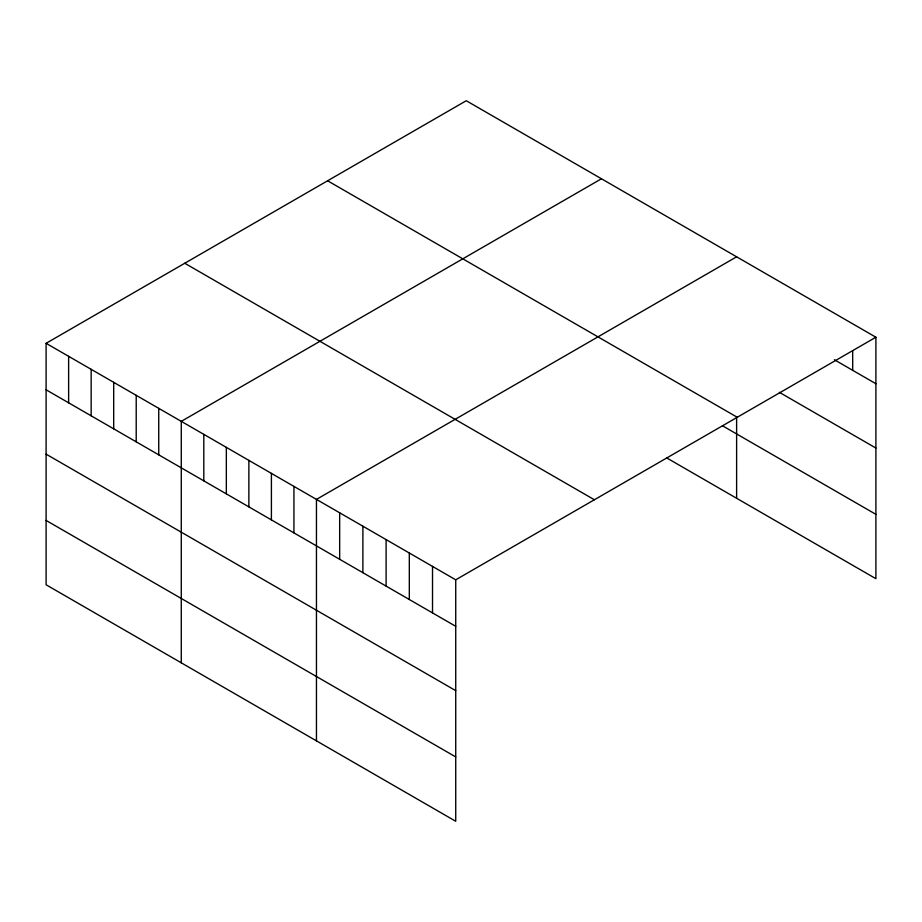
<?xml version="1.0" encoding="UTF-8"?>
<svg xmlns="http://www.w3.org/2000/svg" width="922" height="922" viewBox="0 0 922 922"><rect width="100%" height="100%" fill="white"/><g stroke="black" fill="none" stroke-linecap="round" stroke-linejoin="round"><path stroke-width="1.38" d="M875.9 337.222L455.733 579.811L455.733 821.272L46.1 584.779L46.1 343.307L466.267 100.729L875.9 337.222L875.9 578.693L666.664 457.888M601.444 178.776L181.277 421.354L181.277 662.814M736.62 256.812L316.453 499.401L316.453 740.862M834.364 359.741L875.9 383.725M779.39 392.334L875.9 448.057M327.61 180.781L737.243 417.274M722.399 425.722L875.9 514.349M184.757 263.254L594.39 499.759M46.1 343.307L455.733 579.811M46.1 389.799L455.733 626.303M46.1 454.143L455.733 690.647M46.1 520.434L455.733 756.927M852.689 350.591L852.689 370.321M736.62 417.366L736.62 498.283M432.522 566.408L432.522 612.899M409.31 553.004L409.31 599.496M386.099 539.601L386.099 586.092M362.888 526.197L362.888 572.7M339.665 512.805L339.665 559.297M293.934 486.39L293.934 532.881M271.402 473.378L271.402 519.881M248.871 460.378L248.871 506.87M226.339 447.366L226.339 493.858M203.808 434.366L203.808 480.858M158.745 408.342L158.745 454.846M136.214 395.342L136.214 441.834M113.694 382.33L113.694 428.822M91.163 369.319L91.163 415.822M68.631 356.318L68.631 402.81"/></g></svg>
